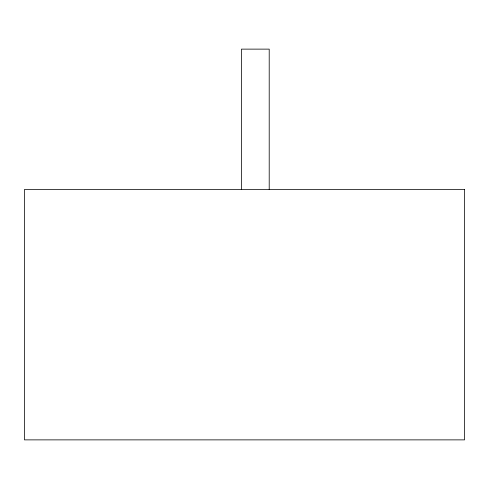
<?xml version="1.0" encoding="UTF-8"?>
<svg xmlns="http://www.w3.org/2000/svg" width="489" height="489" viewBox="0 0 489 489"><rect width="100%" height="100%" fill="white"/><g stroke="black" fill="none" stroke-linecap="round" stroke-linejoin="round"><path stroke-width="0.73" d="M269.207 189.53L269.207 49.126L241.444 49.126L241.444 189.53M464.55 189.487L24.45 189.487L24.45 439.874L464.55 439.874L464.55 189.487"/></g></svg>
